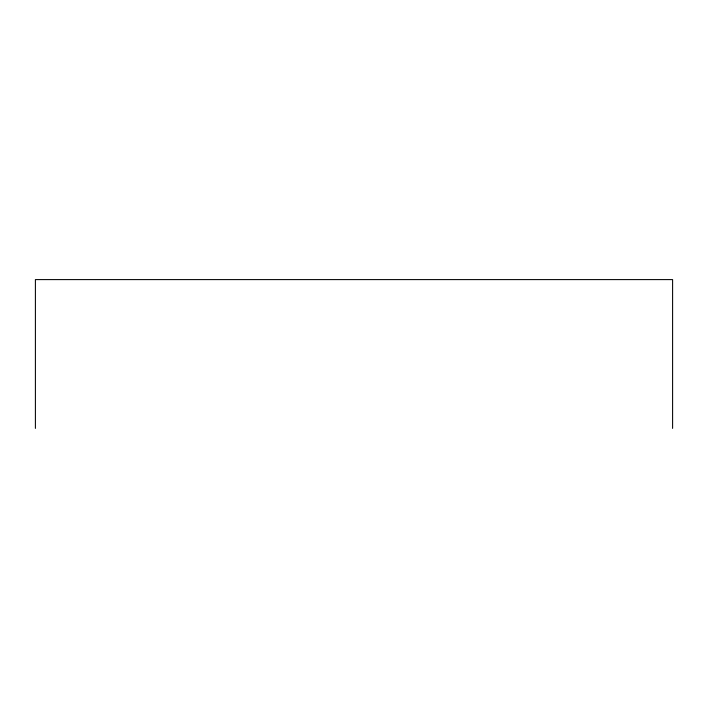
<?xml version="1.0" encoding="UTF-8"?>
<svg xmlns="http://www.w3.org/2000/svg" width="708" height="708" viewBox="0 0 708 708"><rect width="100%" height="100%" fill="white"/><g stroke="black" fill="none" stroke-linecap="round" stroke-linejoin="round"><path stroke-width="1.06" d="M672.6 428.402L672.6 279.598L35.4 279.598L35.4 428.402"/></g></svg>
